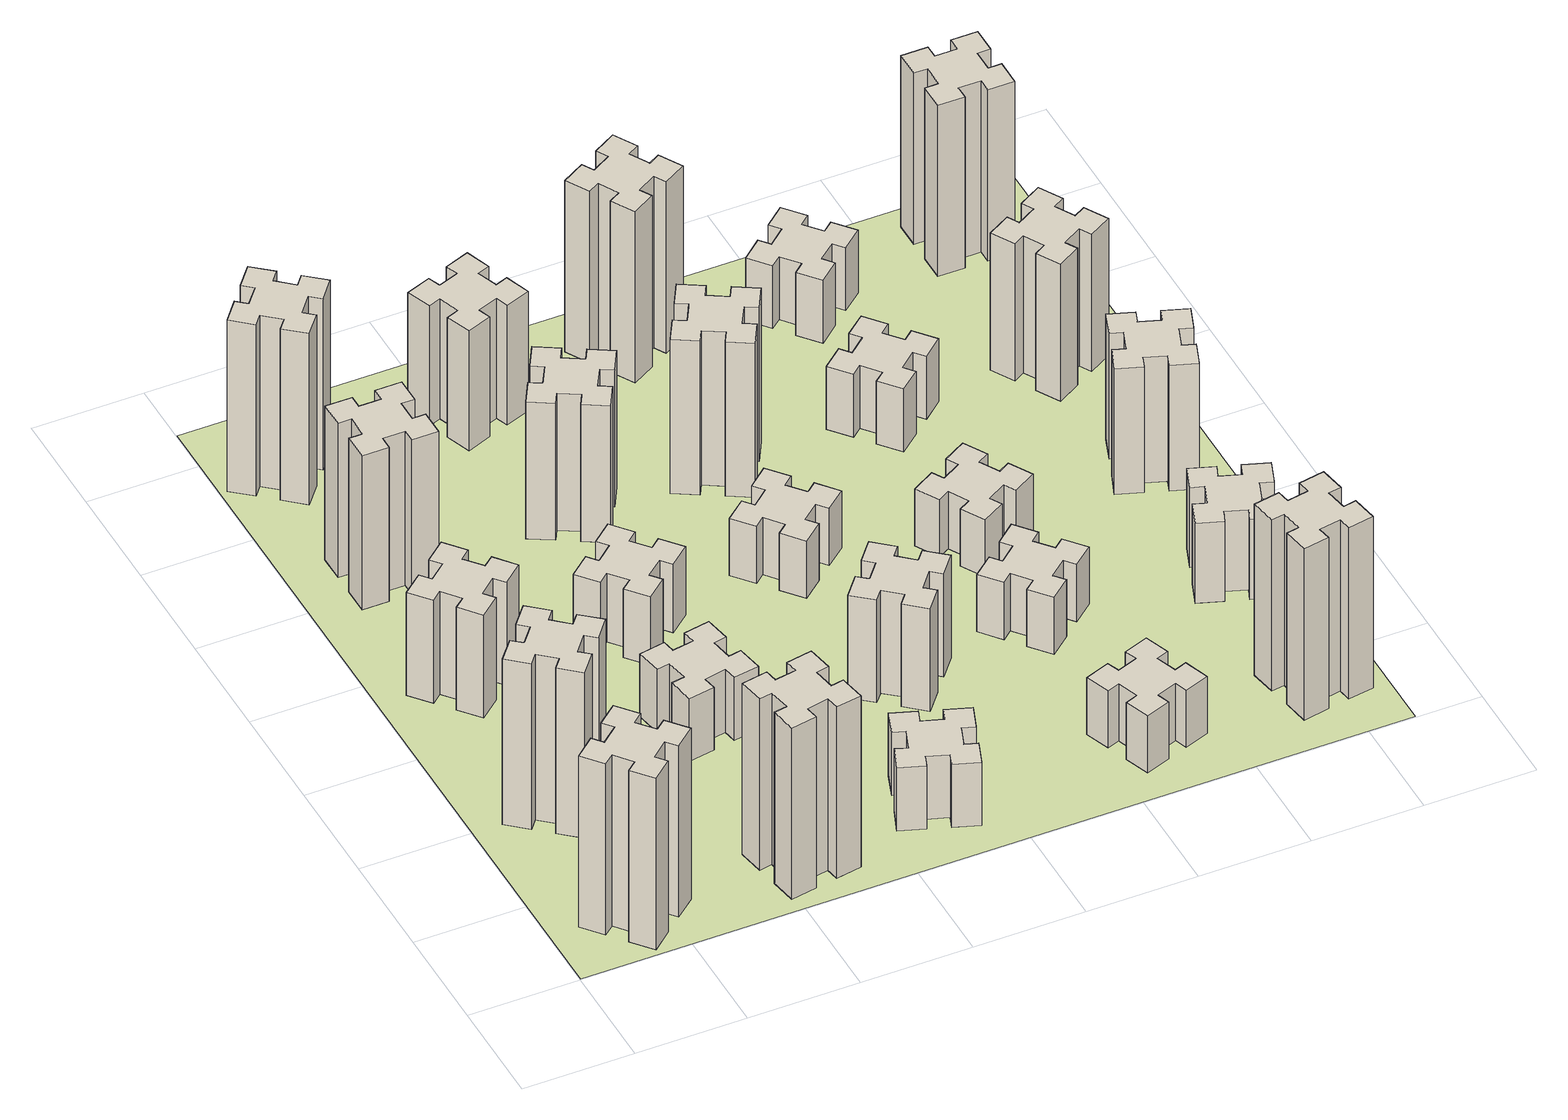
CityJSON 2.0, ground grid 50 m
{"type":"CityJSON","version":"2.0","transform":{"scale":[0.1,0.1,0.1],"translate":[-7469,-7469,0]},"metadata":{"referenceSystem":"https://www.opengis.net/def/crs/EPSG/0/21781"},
"CityObjects":{
"building1":{"type":"Building","attributes":{"class":"1000","function":"1000","usage":"1000","yearOfConstruction":2016,"roofType":"1000","measuredHeight":90,"storeysAboveGround":30,"storeysBelowGround":0},"geometry":[{"type":"Solid","lod":"1","boundaries":[[[[0,1,2,3,4,5,6,7,8,9,10,11,12,13,14,15,16,17,18,19]],[[17,16,20,21]],[[16,15,22,20]],[[15,14,23,22]],[[14,13,24,23]],[[13,12,25,24]],[[12,11,26,25]],[[11,10,27,26]],[[10,9,28,27]],[[9,8,29,28]],[[8,7,30,29]],[[7,6,31,30]],[[6,5,32,31]],[[5,4,33,32]],[[4,3,34,33]],[[3,2,35,34]],[[2,1,36,35]],[[1,0,37,36]],[[0,19,38,37]],[[19,18,39,38]],[[18,17,21,39]],[[24,25,26,27,28,29,30,31,32,33,34,35,36,37,38,39,21,20,22,23]]]]}]},
"building2":{"type":"Building","attributes":{"class":"1000","function":"1000","usage":"1000","yearOfConstruction":2016,"roofType":"1000","measuredHeight":87,"storeysAboveGround":30,"storeysBelowGround":0},"geometry":[{"type":"Solid","lod":"1","boundaries":[[[[40,41,42,43,44,45,46,47,48,49,50,51,52,53,54,55,56,57,58,59]],[[57,56,60,61]],[[56,55,62,60]],[[55,54,63,62]],[[54,53,64,63]],[[53,52,65,64]],[[52,51,66,65]],[[51,50,67,66]],[[50,49,68,67]],[[49,48,69,68]],[[48,47,70,69]],[[47,46,71,70]],[[46,45,72,71]],[[45,44,73,72]],[[44,43,74,73]],[[43,42,75,74]],[[42,41,76,75]],[[41,40,77,76]],[[40,59,78,77]],[[59,58,79,78]],[[58,57,61,79]],[[64,65,66,67,68,69,70,71,72,73,74,75,76,77,78,79,61,60,62,63]]]]}]},
"building3":{"type":"Building","attributes":{"class":"1000","function":"1000","usage":"1000","yearOfConstruction":2016,"roofType":"1000","measuredHeight":54,"storeysAboveGround":30,"storeysBelowGround":0},"geometry":[{"type":"Solid","lod":"1","boundaries":[[[[80,81,82,83,84,85,86,87,88,89,90,91,92,93,94,95,96,97,98,99]],[[97,96,100,101]],[[96,95,102,100]],[[95,94,103,102]],[[94,93,104,103]],[[93,92,105,104]],[[92,91,106,105]],[[91,90,107,106]],[[90,89,108,107]],[[89,88,109,108]],[[88,87,110,109]],[[87,86,111,110]],[[86,85,112,111]],[[85,84,113,112]],[[84,83,114,113]],[[83,82,115,114]],[[82,81,116,115]],[[81,80,117,116]],[[80,99,118,117]],[[99,98,119,118]],[[98,97,101,119]],[[104,105,106,107,108,109,110,111,112,113,114,115,116,117,118,119,101,100,102,103]]]]}]},
"building4":{"type":"Building","attributes":{"class":"1000","function":"1000","usage":"1000","yearOfConstruction":2016,"roofType":"1000","measuredHeight":81,"storeysAboveGround":30,"storeysBelowGround":0},"geometry":[{"type":"Solid","lod":"1","boundaries":[[[[120,121,122,123,124,125,126,127,128,129,130,131,132,133,134,135,136,137,138,139]],[[137,136,140,141]],[[136,135,142,140]],[[135,134,143,142]],[[134,133,144,143]],[[133,132,145,144]],[[132,131,146,145]],[[131,130,147,146]],[[130,129,148,147]],[[129,128,149,148]],[[128,127,150,149]],[[127,126,151,150]],[[126,125,152,151]],[[125,124,153,152]],[[124,123,154,153]],[[123,122,155,154]],[[122,121,156,155]],[[121,120,157,156]],[[120,139,158,157]],[[139,138,159,158]],[[138,137,141,159]],[[144,145,146,147,148,149,150,151,152,153,154,155,156,157,158,159,141,140,142,143]]]]}]},
"building5":{"type":"Building","attributes":{"class":"1000","function":"1000","usage":"1000","yearOfConstruction":2016,"roofType":"1000","measuredHeight":90,"storeysAboveGround":30,"storeysBelowGround":0},"geometry":[{"type":"Solid","lod":"1","boundaries":[[[[160,161,162,163,164,165,166,167,168,169,170,171,172,173,174,175,176,177,178,179]],[[177,176,180,181]],[[176,175,182,180]],[[175,174,183,182]],[[174,173,184,183]],[[173,172,185,184]],[[172,171,186,185]],[[171,170,187,186]],[[170,169,188,187]],[[169,168,189,188]],[[168,167,190,189]],[[167,166,191,190]],[[166,165,192,191]],[[165,164,193,192]],[[164,163,194,193]],[[163,162,195,194]],[[162,161,196,195]],[[161,160,197,196]],[[160,179,198,197]],[[179,178,199,198]],[[178,177,181,199]],[[184,185,186,187,188,189,190,191,192,193,194,195,196,197,198,199,181,180,182,183]]]]}]},
"building6":{"type":"Building","attributes":{"class":"1000","function":"1000","usage":"1000","yearOfConstruction":2016,"roofType":"1000","measuredHeight":90,"storeysAboveGround":30,"storeysBelowGround":0},"geometry":[{"type":"Solid","lod":"1","boundaries":[[[[200,201,202,203,204,205,206,207,208,209,210,211,212,213,214,215,216,217,218,219]],[[217,216,220,221]],[[216,215,222,220]],[[215,214,223,222]],[[214,213,224,223]],[[213,212,225,224]],[[212,211,226,225]],[[211,210,227,226]],[[210,209,228,227]],[[209,208,229,228]],[[208,207,230,229]],[[207,206,231,230]],[[206,205,232,231]],[[205,204,233,232]],[[204,203,234,233]],[[203,202,235,234]],[[202,201,236,235]],[[201,200,237,236]],[[200,219,238,237]],[[219,218,239,238]],[[218,217,221,239]],[[224,225,226,227,228,229,230,231,232,233,234,235,236,237,238,239,221,220,222,223]]]]}]},
"building7":{"type":"Building","attributes":{"class":"1000","function":"1000","usage":"1000","yearOfConstruction":2016,"roofType":"1000","measuredHeight":33,"storeysAboveGround":30,"storeysBelowGround":0},"geometry":[{"type":"Solid","lod":"1","boundaries":[[[[240,241,242,243,244,245,246,247,248,249,250,251,252,253,254,255,256,257,258,259]],[[257,256,260,261]],[[256,255,262,260]],[[255,254,263,262]],[[254,253,264,263]],[[253,252,265,264]],[[252,251,266,265]],[[251,250,267,266]],[[250,249,268,267]],[[249,248,269,268]],[[248,247,270,269]],[[247,246,271,270]],[[246,245,272,271]],[[245,244,273,272]],[[244,243,274,273]],[[243,242,275,274]],[[242,241,276,275]],[[241,240,277,276]],[[240,259,278,277]],[[259,258,279,278]],[[258,257,261,279]],[[264,265,266,267,268,269,270,271,272,273,274,275,276,277,278,279,261,260,262,263]]]]}]},
"building8":{"type":"Building","attributes":{"class":"1000","function":"1000","usage":"1000","yearOfConstruction":2016,"roofType":"1000","measuredHeight":36,"storeysAboveGround":30,"storeysBelowGround":0},"geometry":[{"type":"Solid","lod":"1","boundaries":[[[[280,281,282,283,284,285,286,287,288,289,290,291,292,293,294,295,296,297,298,299]],[[297,296,300,301]],[[296,295,302,300]],[[295,294,303,302]],[[294,293,304,303]],[[293,292,305,304]],[[292,291,306,305]],[[291,290,307,306]],[[290,289,308,307]],[[289,288,309,308]],[[288,287,310,309]],[[287,286,311,310]],[[286,285,312,311]],[[285,284,313,312]],[[284,283,314,313]],[[283,282,315,314]],[[282,281,316,315]],[[281,280,317,316]],[[280,299,318,317]],[[299,298,319,318]],[[298,297,301,319]],[[304,305,306,307,308,309,310,311,312,313,314,315,316,317,318,319,301,300,302,303]]]]}]},
"building9":{"type":"Building","attributes":{"class":"1000","function":"1000","usage":"1000","yearOfConstruction":2016,"roofType":"1000","measuredHeight":33,"storeysAboveGround":30,"storeysBelowGround":0},"geometry":[{"type":"Solid","lod":"1","boundaries":[[[[320,321,322,323,324,325,326,327,328,329,330,331,332,333,334,335,336,337,338,339]],[[337,336,340,341]],[[336,335,342,340]],[[335,334,343,342]],[[334,333,344,343]],[[333,332,345,344]],[[332,331,346,345]],[[331,330,347,346]],[[330,329,348,347]],[[329,328,349,348]],[[328,327,350,349]],[[327,326,351,350]],[[326,325,352,351]],[[325,324,353,352]],[[324,323,354,353]],[[323,322,355,354]],[[322,321,356,355]],[[321,320,357,356]],[[320,339,358,357]],[[339,338,359,358]],[[338,337,341,359]],[[344,345,346,347,348,349,350,351,352,353,354,355,356,357,358,359,341,340,342,343]]]]}]},
"building10":{"type":"Building","attributes":{"class":"1000","function":"1000","usage":"1000","yearOfConstruction":2016,"roofType":"1000","measuredHeight":72,"storeysAboveGround":30,"storeysBelowGround":0},"geometry":[{"type":"Solid","lod":"1","boundaries":[[[[360,361,362,363,364,365,366,367,368,369,370,371,372,373,374,375,376,377,378,379]],[[377,376,380,381]],[[376,375,382,380]],[[375,374,383,382]],[[374,373,384,383]],[[373,372,385,384]],[[372,371,386,385]],[[371,370,387,386]],[[370,369,388,387]],[[369,368,389,388]],[[368,367,390,389]],[[367,366,391,390]],[[366,365,392,391]],[[365,364,393,392]],[[364,363,394,393]],[[363,362,395,394]],[[362,361,396,395]],[[361,360,397,396]],[[360,379,398,397]],[[379,378,399,398]],[[378,377,381,399]],[[384,385,386,387,388,389,390,391,392,393,394,395,396,397,398,399,381,380,382,383]]]]}]},
"building11":{"type":"Building","attributes":{"class":"1000","function":"1000","usage":"1000","yearOfConstruction":2016,"roofType":"1000","measuredHeight":63,"storeysAboveGround":30,"storeysBelowGround":0},"geometry":[{"type":"Solid","lod":"1","boundaries":[[[[400,401,402,403,404,405,406,407,408,409,410,411,412,413,414,415,416,417,418,419]],[[417,416,420,421]],[[416,415,422,420]],[[415,414,423,422]],[[414,413,424,423]],[[413,412,425,424]],[[412,411,426,425]],[[411,410,427,426]],[[410,409,428,427]],[[409,408,429,428]],[[408,407,430,429]],[[407,406,431,430]],[[406,405,432,431]],[[405,404,433,432]],[[404,403,434,433]],[[403,402,435,434]],[[402,401,436,435]],[[401,400,437,436]],[[400,419,438,437]],[[419,418,439,438]],[[418,417,421,439]],[[424,425,426,427,428,429,430,431,432,433,434,435,436,437,438,439,421,420,422,423]]]]}]},
"building12":{"type":"Building","attributes":{"class":"1000","function":"1000","usage":"1000","yearOfConstruction":2016,"roofType":"1000","measuredHeight":54,"storeysAboveGround":30,"storeysBelowGround":0},"geometry":[{"type":"Solid","lod":"1","boundaries":[[[[440,441,442,443,444,445,446,447,448,449,450,451,452,453,454,455,456,457,458,459]],[[457,456,460,461]],[[456,455,462,460]],[[455,454,463,462]],[[454,453,464,463]],[[453,452,465,464]],[[452,451,466,465]],[[451,450,467,466]],[[450,449,468,467]],[[449,448,469,468]],[[448,447,470,469]],[[447,446,471,470]],[[446,445,472,471]],[[445,444,473,472]],[[444,443,474,473]],[[443,442,475,474]],[[442,441,476,475]],[[441,440,477,476]],[[440,459,478,477]],[[459,458,479,478]],[[458,457,461,479]],[[464,465,466,467,468,469,470,471,472,473,474,475,476,477,478,479,461,460,462,463]]]]}]},
"building13":{"type":"Building","attributes":{"class":"1000","function":"1000","usage":"1000","yearOfConstruction":2016,"roofType":"1000","measuredHeight":30,"storeysAboveGround":30,"storeysBelowGround":0},"geometry":[{"type":"Solid","lod":"1","boundaries":[[[[480,481,482,483,484,485,486,487,488,489,490,491,492,493,494,495,496,497,498,499]],[[497,496,500,501]],[[496,495,502,500]],[[495,494,503,502]],[[494,493,504,503]],[[493,492,505,504]],[[492,491,506,505]],[[491,490,507,506]],[[490,489,508,507]],[[489,488,509,508]],[[488,487,510,509]],[[487,486,511,510]],[[486,485,512,511]],[[485,484,513,512]],[[484,483,514,513]],[[483,482,515,514]],[[482,481,516,515]],[[481,480,517,516]],[[480,499,518,517]],[[499,498,519,518]],[[498,497,501,519]],[[504,505,506,507,508,509,510,511,512,513,514,515,516,517,518,519,501,500,502,503]]]]}]},
"building14":{"type":"Building","attributes":{"class":"1000","function":"1000","usage":"1000","yearOfConstruction":2016,"roofType":"1000","measuredHeight":81,"storeysAboveGround":30,"storeysBelowGround":0},"geometry":[{"type":"Solid","lod":"1","boundaries":[[[[520,521,522,523,524,525,526,527,528,529,530,531,532,533,534,535,536,537,538,539]],[[537,536,540,541]],[[536,535,542,540]],[[535,534,543,542]],[[534,533,544,543]],[[533,532,545,544]],[[532,531,546,545]],[[531,530,547,546]],[[530,529,548,547]],[[529,528,549,548]],[[528,527,550,549]],[[527,526,551,550]],[[526,525,552,551]],[[525,524,553,552]],[[524,523,554,553]],[[523,522,555,554]],[[522,521,556,555]],[[521,520,557,556]],[[520,539,558,557]],[[539,538,559,558]],[[538,537,541,559]],[[544,545,546,547,548,549,550,551,552,553,554,555,556,557,558,559,541,540,542,543]]]]}]},
"building15":{"type":"Building","attributes":{"class":"1000","function":"1000","usage":"1000","yearOfConstruction":2016,"roofType":"1000","measuredHeight":30,"storeysAboveGround":30,"storeysBelowGround":0},"geometry":[{"type":"Solid","lod":"1","boundaries":[[[[560,561,562,563,564,565,566,567,568,569,570,571,572,573,574,575,576,577,578,579]],[[577,576,580,581]],[[576,575,582,580]],[[575,574,583,582]],[[574,573,584,583]],[[573,572,585,584]],[[572,571,586,585]],[[571,570,587,586]],[[570,569,588,587]],[[569,568,589,588]],[[568,567,590,589]],[[567,566,591,590]],[[566,565,592,591]],[[565,564,593,592]],[[564,563,594,593]],[[563,562,595,594]],[[562,561,596,595]],[[561,560,597,596]],[[560,579,598,597]],[[579,578,599,598]],[[578,577,581,599]],[[584,585,586,587,588,589,590,591,592,593,594,595,596,597,598,599,581,580,582,583]]]]}]},
"building16":{"type":"Building","attributes":{"class":"1000","function":"1000","usage":"1000","yearOfConstruction":2016,"roofType":"1000","measuredHeight":90,"storeysAboveGround":30,"storeysBelowGround":0},"geometry":[{"type":"Solid","lod":"1","boundaries":[[[[600,601,602,603,604,605,606,607,608,609,610,611,612,613,614,615,616,617,618,619]],[[617,616,620,621]],[[616,615,622,620]],[[615,614,623,622]],[[614,613,624,623]],[[613,612,625,624]],[[612,611,626,625]],[[611,610,627,626]],[[610,609,628,627]],[[609,608,629,628]],[[608,607,630,629]],[[607,606,631,630]],[[606,605,632,631]],[[605,604,633,632]],[[604,603,634,633]],[[603,602,635,634]],[[602,601,636,635]],[[601,600,637,636]],[[600,619,638,637]],[[619,618,639,638]],[[618,617,621,639]],[[624,625,626,627,628,629,630,631,632,633,634,635,636,637,638,639,621,620,622,623]]]]}]},
"building17":{"type":"Building","attributes":{"class":"1000","function":"1000","usage":"1000","yearOfConstruction":2016,"roofType":"1000","measuredHeight":30,"storeysAboveGround":30,"storeysBelowGround":0},"geometry":[{"type":"Solid","lod":"1","boundaries":[[[[640,641,642,643,644,645,646,647,648,649,650,651,652,653,654,655,656,657,658,659]],[[657,656,660,661]],[[656,655,662,660]],[[655,654,663,662]],[[654,653,664,663]],[[653,652,665,664]],[[652,651,666,665]],[[651,650,667,666]],[[650,649,668,667]],[[649,648,669,668]],[[648,647,670,669]],[[647,646,671,670]],[[646,645,672,671]],[[645,644,673,672]],[[644,643,674,673]],[[643,642,675,674]],[[642,641,676,675]],[[641,640,677,676]],[[640,659,678,677]],[[659,658,679,678]],[[658,657,661,679]],[[664,665,666,667,668,669,670,671,672,673,674,675,676,677,678,679,661,660,662,663]]]]}]},
"building18":{"type":"Building","attributes":{"class":"1000","function":"1000","usage":"1000","yearOfConstruction":2016,"roofType":"1000","measuredHeight":30,"storeysAboveGround":30,"storeysBelowGround":0},"geometry":[{"type":"Solid","lod":"1","boundaries":[[[[680,681,682,683,684,685,686,687,688,689,690,691,692,693,694,695,696,697,698,699]],[[697,696,700,701]],[[696,695,702,700]],[[695,694,703,702]],[[694,693,704,703]],[[693,692,705,704]],[[692,691,706,705]],[[691,690,707,706]],[[690,689,708,707]],[[689,688,709,708]],[[688,687,710,709]],[[687,686,711,710]],[[686,685,712,711]],[[685,684,713,712]],[[684,683,714,713]],[[683,682,715,714]],[[682,681,716,715]],[[681,680,717,716]],[[680,699,718,717]],[[699,698,719,718]],[[698,697,701,719]],[[704,705,706,707,708,709,710,711,712,713,714,715,716,717,718,719,701,700,702,703]]]]}]},
"building19":{"type":"Building","attributes":{"class":"1000","function":"1000","usage":"1000","yearOfConstruction":2016,"roofType":"1000","measuredHeight":33,"storeysAboveGround":30,"storeysBelowGround":0},"geometry":[{"type":"Solid","lod":"1","boundaries":[[[[720,721,722,723,724,725,726,727,728,729,730,731,732,733,734,735,736,737,738,739]],[[737,736,740,741]],[[736,735,742,740]],[[735,734,743,742]],[[734,733,744,743]],[[733,732,745,744]],[[732,731,746,745]],[[731,730,747,746]],[[730,729,748,747]],[[729,728,749,748]],[[728,727,750,749]],[[727,726,751,750]],[[726,725,752,751]],[[725,724,753,752]],[[724,723,754,753]],[[723,722,755,754]],[[722,721,756,755]],[[721,720,757,756]],[[720,739,758,757]],[[739,738,759,758]],[[738,737,741,759]],[[744,745,746,747,748,749,750,751,752,753,754,755,756,757,758,759,741,740,742,743]]]]}]},
"building20":{"type":"Building","attributes":{"class":"1000","function":"1000","usage":"1000","yearOfConstruction":2016,"roofType":"1000","measuredHeight":90,"storeysAboveGround":30,"storeysBelowGround":0},"geometry":[{"type":"Solid","lod":"1","boundaries":[[[[760,761,762,763,764,765,766,767,768,769,770,771,772,773,774,775,776,777,778,779]],[[777,776,780,781]],[[776,775,782,780]],[[775,774,783,782]],[[774,773,784,783]],[[773,772,785,784]],[[772,771,786,785]],[[771,770,787,786]],[[770,769,788,787]],[[769,768,789,788]],[[768,767,790,789]],[[767,766,791,790]],[[766,765,792,791]],[[765,764,793,792]],[[764,763,794,793]],[[763,762,795,794]],[[762,761,796,795]],[[761,760,797,796]],[[760,779,798,797]],[[779,778,799,798]],[[778,777,781,799]],[[784,785,786,787,788,789,790,791,792,793,794,795,796,797,798,799,781,780,782,783]]]]}]},
"building21":{"type":"Building","attributes":{"class":"1000","function":"1000","usage":"1000","yearOfConstruction":2016,"roofType":"1000","measuredHeight":33,"storeysAboveGround":30,"storeysBelowGround":0},"geometry":[{"type":"Solid","lod":"1","boundaries":[[[[800,801,802,803,804,805,806,807,808,809,810,811,812,813,814,815,816,817,818,819]],[[817,816,820,821]],[[816,815,822,820]],[[815,814,823,822]],[[814,813,824,823]],[[813,812,825,824]],[[812,811,826,825]],[[811,810,827,826]],[[810,809,828,827]],[[809,808,829,828]],[[808,807,830,829]],[[807,806,831,830]],[[806,805,832,831]],[[805,804,833,832]],[[804,803,834,833]],[[803,802,835,834]],[[802,801,836,835]],[[801,800,837,836]],[[800,819,838,837]],[[819,818,839,838]],[[818,817,821,839]],[[824,825,826,827,828,829,830,831,832,833,834,835,836,837,838,839,821,820,822,823]]]]}]},
"building22":{"type":"Building","attributes":{"class":"1000","function":"1000","usage":"1000","yearOfConstruction":2016,"roofType":"1000","measuredHeight":42,"storeysAboveGround":30,"storeysBelowGround":0},"geometry":[{"type":"Solid","lod":"1","boundaries":[[[[840,841,842,843,844,845,846,847,848,849,850,851,852,853,854,855,856,857,858,859]],[[857,856,860,861]],[[856,855,862,860]],[[855,854,863,862]],[[854,853,864,863]],[[853,852,865,864]],[[852,851,866,865]],[[851,850,867,866]],[[850,849,868,867]],[[849,848,869,868]],[[848,847,870,869]],[[847,846,871,870]],[[846,845,872,871]],[[845,844,873,872]],[[844,843,874,873]],[[843,842,875,874]],[[842,841,876,875]],[[841,840,877,876]],[[840,859,878,877]],[[859,858,879,878]],[[858,857,861,879]],[[864,865,866,867,868,869,870,871,872,873,874,875,876,877,878,879,861,860,862,863]]]]}]},
"building23":{"type":"Building","attributes":{"class":"1000","function":"1000","usage":"1000","yearOfConstruction":2016,"roofType":"1000","measuredHeight":66,"storeysAboveGround":30,"storeysBelowGround":0},"geometry":[{"type":"Solid","lod":"1","boundaries":[[[[880,881,882,883,884,885,886,887,888,889,890,891,892,893,894,895,896,897,898,899]],[[897,896,900,901]],[[896,895,902,900]],[[895,894,903,902]],[[894,893,904,903]],[[893,892,905,904]],[[892,891,906,905]],[[891,890,907,906]],[[890,889,908,907]],[[889,888,909,908]],[[888,887,910,909]],[[887,886,911,910]],[[886,885,912,911]],[[885,884,913,912]],[[884,883,914,913]],[[883,882,915,914]],[[882,881,916,915]],[[881,880,917,916]],[[880,899,918,917]],[[899,898,919,918]],[[898,897,901,919]],[[904,905,906,907,908,909,910,911,912,913,914,915,916,917,918,919,901,900,902,903]]]]}]},
"building24":{"type":"Building","attributes":{"class":"1000","function":"1000","usage":"1000","yearOfConstruction":2016,"roofType":"1000","measuredHeight":72,"storeysAboveGround":30,"storeysBelowGround":0},"geometry":[{"type":"Solid","lod":"1","boundaries":[[[[920,921,922,923,924,925,926,927,928,929,930,931,932,933,934,935,936,937,938,939]],[[937,936,940,941]],[[936,935,942,940]],[[935,934,943,942]],[[934,933,944,943]],[[933,932,945,944]],[[932,931,946,945]],[[931,930,947,946]],[[930,929,948,947]],[[929,928,949,948]],[[928,927,950,949]],[[927,926,951,950]],[[926,925,952,951]],[[925,924,953,952]],[[924,923,954,953]],[[923,922,955,954]],[[922,921,956,955]],[[921,920,957,956]],[[920,939,958,957]],[[939,938,959,958]],[[938,937,941,959]],[[944,945,946,947,948,949,950,951,952,953,954,955,956,957,958,959,941,940,942,943]]]]}]},
"building25":{"type":"Building","attributes":{"class":"1000","function":"1000","usage":"1000","yearOfConstruction":2016,"roofType":"1000","measuredHeight":90,"storeysAboveGround":30,"storeysBelowGround":0},"geometry":[{"type":"Solid","lod":"1","boundaries":[[[[960,961,962,963,964,965,966,967,968,969,970,971,972,973,974,975,976,977,978,979]],[[977,976,980,981]],[[976,975,982,980]],[[975,974,983,982]],[[974,973,984,983]],[[973,972,985,984]],[[972,971,986,985]],[[971,970,987,986]],[[970,969,988,987]],[[969,968,989,988]],[[968,967,990,989]],[[967,966,991,990]],[[966,965,992,991]],[[965,964,993,992]],[[964,963,994,993]],[[963,962,995,994]],[[962,961,996,995]],[[961,960,997,996]],[[960,979,998,997]],[[979,978,999,998]],[[978,977,981,999]],[[984,985,986,987,988,989,990,991,992,993,994,995,996,997,998,999,981,980,982,983]]]]}]},
"landuse1":{"type":"LandUse","attributes":{"name":"plot1","function":"1010"},"geometry":[{"type":"MultiSurface","lod":"1","boundaries":[[[1000,1001,1002,1003]]]}]}
},
"vertices":[
[492,308,0],[427,384,0],[473,423,0],[396,515,0],[304,438,0],[343,392,0],[266,327,0],[228,373,0],[136,296,0],[213,204,0],[259,243,0],[323,166,0],[277,128,0],[354,36,0],[446,113,0],[408,159,0],[484,223,0],[523,177,0],[615,254,0],[538,346,0],[484,223,900],[523,177,900],[408,159,900],[446,113,900],[354,36,900],[277,128,900],[323,166,900],[259,243,900],[213,204,900],[136,296,900],[228,373,900],[266,327,900],[343,392,900],[304,438,900],[396,515,900],[473,423,900],[427,384,900],[492,308,900],[538,346,900],[615,254,900],
[484,1067,0],[408,1132,0],[446,1178,0],[354,1255,0],[277,1163,0],[323,1124,0],[259,1048,0],[213,1086,0],[136,994,0],[228,917,0],[266,963,0],[343,899,0],[304,853,0],[396,776,0],[473,868,0],[427,906,0],[492,983,0],[538,944,0],[615,1036,0],[523,1113,0],[492,983,870],[538,944,870],[427,906,870],[473,868,870],[396,776,870],[304,853,870],[343,899,870],[266,963,870],[228,917,870],[136,994,870],[213,1086,870],[259,1048,870],[323,1124,870],[277,1163,870],[354,1255,870],[446,1178,870],[408,1132,870],[484,1067,870],[523,1113,870],[615,1036,870],
[492,1888,0],[427,1964,0],[473,2003,0],[396,2095,0],[304,2018,0],[343,1972,0],[266,1907,0],[228,1953,0],[136,1876,0],[213,1784,0],[259,1823,0],[323,1746,0],[277,1708,0],[354,1616,0],[446,1693,0],[408,1739,0],[484,1803,0],[523,1757,0],[615,1834,0],[538,1926,0],[484,1803,540],[523,1757,540],[408,1739,540],[446,1693,540],[354,1616,540],[277,1708,540],[323,1746,540],[259,1823,540],[213,1784,540],[136,1876,540],[228,1953,540],[266,1907,540],[343,1972,540],[304,2018,540],[396,2095,540],[473,2003,540],[427,1964,540],[492,1888,540],[538,1926,540],[615,1834,540],
[485,2545,0],[485,2645,0],[545,2645,0],[545,2765,0],[425,2765,0],[425,2705,0],[325,2705,0],[325,2765,0],[205,2765,0],[205,2645,0],[265,2645,0],[265,2545,0],[205,2545,0],[205,2425,0],[325,2425,0],[325,2485,0],[425,2485,0],[425,2425,0],[545,2425,0],[545,2545,0],[425,2485,810],[425,2425,810],[325,2485,810],[325,2425,810],[205,2425,810],[205,2545,810],[265,2545,810],[265,2645,810],[205,2645,810],[205,2765,810],[325,2765,810],[325,2705,810],[425,2705,810],[425,2765,810],[545,2765,810],[545,2645,810],[485,2645,810],[485,2545,810],[545,2545,810],[545,2425,810],
[1085,158,0],[1184,176,0],[1194,117,0],[1312,137,0],[1291,256,0],[1232,245,0],[1215,344,0],[1274,354,0],[1253,472,0],[1135,451,0],[1145,392,0],[1047,375,0],[1037,434,0],[918,413,0],[939,295,0],[998,305,0],[1016,207,0],[957,197,0],[977,78,0],[1096,99,0],[1016,207,900],[957,197,900],[998,305,900],[939,295,900],[918,413,900],[1037,434,900],[1047,375,900],[1145,392,900],[1135,451,900],[1253,472,900],[1274,354,900],[1215,344,900],[1232,245,900],[1291,256,900],[1312,137,900],[1194,117,900],[1184,176,900],[1085,158,900],[1096,99,900],[977,78,900],
[384,3387,0],[308,3452,0],[346,3498,0],[254,3575,0],[177,3483,0],[223,3444,0],[159,3368,0],[113,3406,0],[36,3314,0],[128,3237,0],[166,3283,0],[243,3219,0],[204,3173,0],[296,3096,0],[373,3188,0],[327,3226,0],[392,3303,0],[438,3264,0],[515,3356,0],[423,3433,0],[392,3303,900],[438,3264,900],[327,3226,900],[373,3188,900],[296,3096,900],[204,3173,900],[243,3219,900],[166,3283,900],[128,3237,900],[36,3314,900],[113,3406,900],[159,3368,900],[223,3444,900],[177,3483,900],[254,3575,900],[346,3498,900],[308,3452,900],[384,3387,900],[423,3433,900],[515,3356,900],
[1145,1332,0],[1047,1315,0],[1037,1374,0],[918,1353,0],[939,1235,0],[998,1245,0],[1016,1147,0],[957,1137,0],[977,1018,0],[1096,1039,0],[1085,1098,0],[1184,1116,0],[1194,1057,0],[1312,1077,0],[1291,1196,0],[1232,1185,0],[1215,1284,0],[1274,1294,0],[1253,1412,0],[1135,1391,0],[1215,1284,330],[1274,1294,330],[1232,1185,330],[1291,1196,330],[1312,1077,330],[1194,1057,330],[1184,1116,330],[1085,1098,330],[1096,1039,330],[977,1018,330],[957,1137,330],[1016,1147,330],[998,1245,330],[939,1235,330],[918,1353,330],[1037,1374,330],[1047,1315,330],[1145,1332,330],[1135,1391,330],[1253,1412,330],
[1083,1972,0],[1006,1907,0],[968,1953,0],[876,1876,0],[953,1784,0],[999,1823,0],[1063,1746,0],[1017,1708,0],[1094,1616,0],[1186,1693,0],[1148,1739,0],[1224,1803,0],[1263,1757,0],[1355,1834,0],[1278,1926,0],[1232,1888,0],[1167,1964,0],[1213,2003,0],[1136,2095,0],[1044,2018,0],[1167,1964,360],[1213,2003,360],[1232,1888,360],[1278,1926,360],[1355,1834,360],[1263,1757,360],[1224,1803,360],[1148,1739,360],[1186,1693,360],[1094,1616,360],[1017,1708,360],[1063,1746,360],[999,1823,360],[953,1784,360],[876,1876,360],[968,1953,360],[1006,1907,360],[1083,1972,360],[1044,2018,360],[1136,2095,360],
[1669,460,0],[1635,366,0],[1579,387,0],[1537,274,0],[1650,233,0],[1671,289,0],[1765,255,0],[1744,199,0],[1857,157,0],[1898,270,0],[1842,291,0],[1876,385,0],[1932,364,0],[1973,477,0],[1860,518,0],[1840,462,0],[1746,496,0],[1767,552,0],[1654,593,0],[1613,480,0],[1746,496,330],[1767,552,330],[1840,462,330],[1860,518,330],[1973,477,330],[1932,364,330],[1876,385,330],[1842,291,330],[1898,270,330],[1857,157,330],[1744,199,330],[1765,255,330],[1671,289,330],[1650,233,330],[1537,274,330],[1579,387,330],[1635,366,330],[1669,460,330],[1613,480,330],[1654,593,330],
[1314,2666,0],[1227,2716,0],[1257,2768,0],[1153,2828,0],[1093,2724,0],[1145,2694,0],[1095,2607,0],[1043,2637,0],[983,2533,0],[1087,2473,0],[1117,2525,0],[1204,2475,0],[1174,2423,0],[1278,2363,0],[1338,2467,0],[1286,2497,0],[1336,2584,0],[1388,2554,0],[1448,2658,0],[1344,2718,0],[1336,2584,720],[1388,2554,720],[1286,2497,720],[1338,2467,720],[1278,2363,720],[1174,2423,720],[1204,2475,720],[1117,2525,720],[1087,2473,720],[983,2533,720],[1043,2637,720],[1095,2607,720],[1145,2694,720],[1093,2724,720],[1153,2828,720],[1257,2768,720],[1227,2716,720],[1314,2666,720],[1344,2718,720],[1448,2658,720],
[1125,3456,0],[1031,3422,0],[1010,3478,0],[897,3437,0],[939,3324,0],[995,3345,0],[1029,3251,0],[973,3230,0],[1014,3117,0],[1127,3159,0],[1106,3215,0],[1200,3249,0],[1220,3193,0],[1333,3234,0],[1292,3347,0],[1236,3326,0],[1202,3420,0],[1258,3440,0],[1217,3553,0],[1104,3512,0],[1202,3420,630],[1258,3440,630],[1236,3326,630],[1292,3347,630],[1333,3234,630],[1220,3193,630],[1200,3249,630],[1106,3215,630],[1127,3159,630],[1014,3117,630],[973,3230,630],[1029,3251,630],[995,3345,630],[939,3324,630],[897,3437,630],[1010,3478,630],[1031,3422,630],[1125,3456,630],[1104,3512,630],[1217,3553,630],
[1846,1063,0],[1923,999,0],[1884,953,0],[1976,876,0],[2053,968,0],[2007,1006,0],[2072,1083,0],[2118,1044,0],[2195,1136,0],[2103,1213,0],[2064,1167,0],[1988,1232,0],[2026,1278,0],[1934,1355,0],[1857,1263,0],[1903,1224,0],[1839,1148,0],[1793,1186,0],[1716,1094,0],[1808,1017,0],[1839,1148,540],[1793,1186,540],[1903,1224,540],[1857,1263,540],[1934,1355,540],[2026,1278,540],[1988,1232,540],[2064,1167,540],[2103,1213,540],[2195,1136,540],[2118,1044,540],[2072,1083,540],[2007,1006,540],[2053,968,540],[1976,876,540],[1884,953,540],[1923,999,540],[1846,1063,540],[1808,1017,540],[1716,1094,540],
[1972,1988,0],[1907,2064,0],[1953,2103,0],[1876,2195,0],[1784,2118,0],[1823,2072,0],[1746,2007,0],[1708,2053,0],[1616,1976,0],[1693,1884,0],[1739,1923,0],[1803,1846,0],[1757,1808,0],[1834,1716,0],[1926,1793,0],[1888,1839,0],[1964,1903,0],[2003,1857,0],[2095,1934,0],[2018,2026,0],[1964,1903,300],[2003,1857,300],[1888,1839,300],[1926,1793,300],[1834,1716,300],[1757,1808,300],[1803,1846,300],[1739,1923,300],[1693,1884,300],[1616,1976,300],[1708,2053,300],[1746,2007,300],[1823,2072,300],[1784,2118,300],[1876,2195,300],[1953,2103,300],[1907,2064,300],[1972,1988,300],[2018,2026,300],[2095,1934,300],
[1926,2497,0],[1976,2584,0],[2028,2554,0],[2088,2658,0],[1984,2718,0],[1954,2666,0],[1867,2716,0],[1897,2768,0],[1793,2828,0],[1733,2724,0],[1785,2694,0],[1735,2607,0],[1683,2637,0],[1623,2533,0],[1727,2473,0],[1757,2525,0],[1844,2475,0],[1814,2423,0],[1918,2363,0],[1978,2467,0],[1844,2475,810],[1814,2423,810],[1757,2525,810],[1727,2473,810],[1623,2533,810],[1683,2637,810],[1735,2607,810],[1785,2694,810],[1733,2724,810],[1793,2828,810],[1897,2768,810],[1867,2716,810],[1954,2666,810],[1984,2718,810],[2088,2658,810],[2028,2554,810],[1976,2584,810],[1926,2497,810],[1978,2467,810],[1918,2363,810],
[2575,385,0],[2609,291,0],[2553,270,0],[2594,157,0],[2707,199,0],[2686,255,0],[2780,289,0],[2800,233,0],[2913,274,0],[2872,387,0],[2816,366,0],[2782,460,0],[2838,480,0],[2797,593,0],[2684,552,0],[2705,496,0],[2611,462,0],[2590,518,0],[2477,477,0],[2519,364,0],[2611,462,300],[2590,518,300],[2705,496,300],[2684,552,300],[2797,593,300],[2838,480,300],[2782,460,300],[2816,366,300],[2872,387,300],[2913,274,300],[2800,233,300],[2780,289,300],[2686,255,300],[2707,199,300],[2594,157,300],[2553,270,300],[2609,291,300],[2575,385,300],[2519,364,300],[2477,477,300],
[1844,3556,0],[1757,3506,0],[1727,3558,0],[1623,3498,0],[1683,3394,0],[1735,3424,0],[1785,3337,0],[1733,3307,0],[1793,3203,0],[1897,3263,0],[1867,3315,0],[1954,3365,0],[1984,3313,0],[2088,3373,0],[2028,3477,0],[1976,3447,0],[1926,3534,0],[1978,3564,0],[1918,3668,0],[1814,3608,0],[1926,3534,900],[1978,3564,900],[1976,3447,900],[2028,3477,900],[2088,3373,900],[1984,3313,900],[1954,3365,900],[1867,3315,900],[1897,3263,900],[1793,3203,900],[1733,3307,900],[1785,3337,900],[1735,3424,900],[1683,3394,900],[1623,3498,900],[1727,3558,900],[1757,3506,900],[1844,3556,900],[1814,3608,900],[1918,3668,900],
[2628,1099,0],[2704,1163,0],[2743,1117,0],[2835,1194,0],[2758,1286,0],[2712,1248,0],[2647,1324,0],[2693,1363,0],[2616,1455,0],[2524,1378,0],[2563,1332,0],[2486,1267,0],[2448,1313,0],[2356,1236,0],[2433,1144,0],[2479,1183,0],[2543,1106,0],[2497,1068,0],[2574,976,0],[2666,1053,0],[2543,1106,300],[2497,1068,300],[2479,1183,300],[2433,1144,300],[2356,1236,300],[2448,1313,300],[2486,1267,300],[2563,1332,300],[2524,1378,300],[2616,1455,300],[2693,1363,300],[2647,1324,300],[2712,1248,300],[2758,1286,300],[2835,1194,300],[2743,1117,300],[2704,1163,300],[2628,1099,300],[2666,1053,300],[2574,976,300],
[2475,1744,0],[2525,1657,0],[2473,1627,0],[2533,1523,0],[2637,1583,0],[2607,1635,0],[2694,1685,0],[2724,1633,0],[2828,1693,0],[2768,1797,0],[2716,1767,0],[2666,1854,0],[2718,1884,0],[2658,1988,0],[2554,1928,0],[2584,1876,0],[2497,1826,0],[2467,1878,0],[2363,1818,0],[2423,1714,0],[2497,1826,300],[2467,1878,300],[2584,1876,300],[2554,1928,300],[2658,1988,300],[2718,1884,300],[2666,1854,300],[2716,1767,300],[2768,1797,300],[2828,1693,300],[2724,1633,300],[2694,1685,300],[2607,1635,300],[2637,1583,300],[2533,1523,300],[2473,1627,300],[2525,1657,300],[2475,1744,300],[2423,1714,300],[2363,1818,300],
[2563,2712,0],[2486,2647,0],[2448,2693,0],[2356,2616,0],[2433,2524,0],[2479,2563,0],[2543,2486,0],[2497,2448,0],[2574,2356,0],[2666,2433,0],[2628,2479,0],[2704,2543,0],[2743,2497,0],[2835,2574,0],[2758,2666,0],[2712,2628,0],[2647,2704,0],[2693,2743,0],[2616,2835,0],[2524,2758,0],[2647,2704,330],[2693,2743,330],[2712,2628,330],[2758,2666,330],[2835,2574,330],[2743,2497,330],[2704,2543,330],[2628,2479,330],[2666,2433,330],[2574,2356,330],[2497,2448,330],[2543,2486,330],[2479,2563,330],[2433,2524,330],[2356,2616,330],[2448,2693,330],[2486,2647,330],[2563,2712,330],[2524,2758,330],[2616,2835,330],
[3465,492,0],[3367,475,0],[3357,534,0],[3238,513,0],[3259,395,0],[3318,405,0],[3336,307,0],[3277,297,0],[3297,178,0],[3416,199,0],[3405,258,0],[3504,276,0],[3514,217,0],[3632,237,0],[3611,356,0],[3552,345,0],[3535,444,0],[3594,454,0],[3573,572,0],[3455,551,0],[3535,444,900],[3594,454,900],[3552,345,900],[3611,356,900],[3632,237,900],[3514,217,900],[3504,276,900],[3405,258,900],[3416,199,900],[3297,178,900],[3277,297,900],[3336,307,900],[3318,405,900],[3259,395,900],[3238,513,900],[3357,534,900],[3367,475,900],[3465,492,900],[3455,551,900],[3573,572,900],
[2712,3368,0],[2647,3444,0],[2693,3483,0],[2616,3575,0],[2524,3498,0],[2563,3452,0],[2486,3387,0],[2448,3433,0],[2356,3356,0],[2433,3264,0],[2479,3303,0],[2543,3226,0],[2497,3188,0],[2574,3096,0],[2666,3173,0],[2628,3219,0],[2704,3283,0],[2743,3237,0],[2835,3314,0],[2758,3406,0],[2704,3283,330],[2743,3237,330],[2628,3219,330],[2666,3173,330],[2574,3096,330],[2497,3188,330],[2543,3226,330],[2479,3303,330],[2433,3264,330],[2356,3356,330],[2448,3433,330],[2486,3387,330],[2563,3452,330],[2524,3498,330],[2616,3575,330],[2693,3483,330],[2647,3444,330],[2712,3368,330],[2758,3406,330],[2835,3314,330],
[3351,1029,0],[3445,995,0],[3424,939,0],[3537,897,0],[3578,1010,0],[3522,1031,0],[3556,1125,0],[3612,1104,0],[3653,1217,0],[3540,1258,0],[3520,1202,0],[3426,1236,0],[3447,1292,0],[3334,1333,0],[3293,1220,0],[3349,1200,0],[3315,1106,0],[3259,1127,0],[3217,1014,0],[3330,973,0],[3315,1106,420],[3259,1127,420],[3349,1200,420],[3293,1220,420],[3334,1333,420],[3447,1292,420],[3426,1236,420],[3520,1202,420],[3540,1258,420],[3653,1217,420],[3612,1104,420],[3556,1125,420],[3522,1031,420],[3578,1010,420],[3537,897,420],[3424,939,420],[3445,995,420],[3351,1029,420],[3330,973,420],[3217,1014,420],
[3520,1942,0],[3426,1976,0],[3447,2032,0],[3334,2073,0],[3293,1960,0],[3349,1940,0],[3315,1846,0],[3259,1867,0],[3217,1754,0],[3330,1713,0],[3351,1769,0],[3445,1735,0],[3424,1679,0],[3537,1637,0],[3578,1750,0],[3522,1771,0],[3556,1865,0],[3612,1844,0],[3653,1957,0],[3540,1998,0],[3556,1865,660],[3612,1844,660],[3522,1771,660],[3578,1750,660],[3537,1637,660],[3424,1679,660],[3445,1735,660],[3351,1769,660],[3330,1713,660],[3217,1754,660],[3259,1867,660],[3315,1846,660],[3349,1940,660],[3293,1960,660],[3334,2073,660],[3447,2032,660],[3426,1976,660],[3520,1942,660],[3540,1998,660],[3653,1957,660],
[3324,2716,0],[3237,2666,0],[3207,2718,0],[3103,2658,0],[3163,2554,0],[3215,2584,0],[3265,2497,0],[3213,2467,0],[3273,2363,0],[3377,2423,0],[3347,2475,0],[3434,2525,0],[3464,2473,0],[3568,2533,0],[3508,2637,0],[3456,2607,0],[3406,2694,0],[3458,2724,0],[3398,2828,0],[3294,2768,0],[3406,2694,720],[3458,2724,720],[3456,2607,720],[3508,2637,720],[3568,2533,720],[3464,2473,720],[3434,2525,720],[3347,2475,720],[3377,2423,720],[3273,2363,720],[3213,2467,720],[3265,2497,720],[3215,2584,720],[3163,2554,720],[3103,2658,720],[3207,2718,720],[3237,2666,720],[3324,2716,720],[3294,2768,720],[3398,2828,720],
[3285,3325,0],[3385,3325,0],[3385,3265,0],[3505,3265,0],[3505,3385,0],[3445,3385,0],[3445,3485,0],[3505,3485,0],[3505,3605,0],[3385,3605,0],[3385,3545,0],[3285,3545,0],[3285,3605,0],[3165,3605,0],[3165,3485,0],[3225,3485,0],[3225,3385,0],[3165,3385,0],[3165,3265,0],[3285,3265,0],[3225,3385,900],[3165,3385,900],[3225,3485,900],[3165,3485,900],[3165,3605,900],[3285,3605,900],[3285,3545,900],[3385,3545,900],[3385,3605,900],[3505,3605,900],[3505,3485,900],[3445,3485,900],[3445,3385,900],[3505,3385,900],[3505,3265,900],[3385,3265,900],[3385,3325,900],[3285,3325,900],[3285,3265,900],[3165,3265,900],
[5,3705,0],[3705,3705,0],[3705,5,0],[5,5,0]
]}
